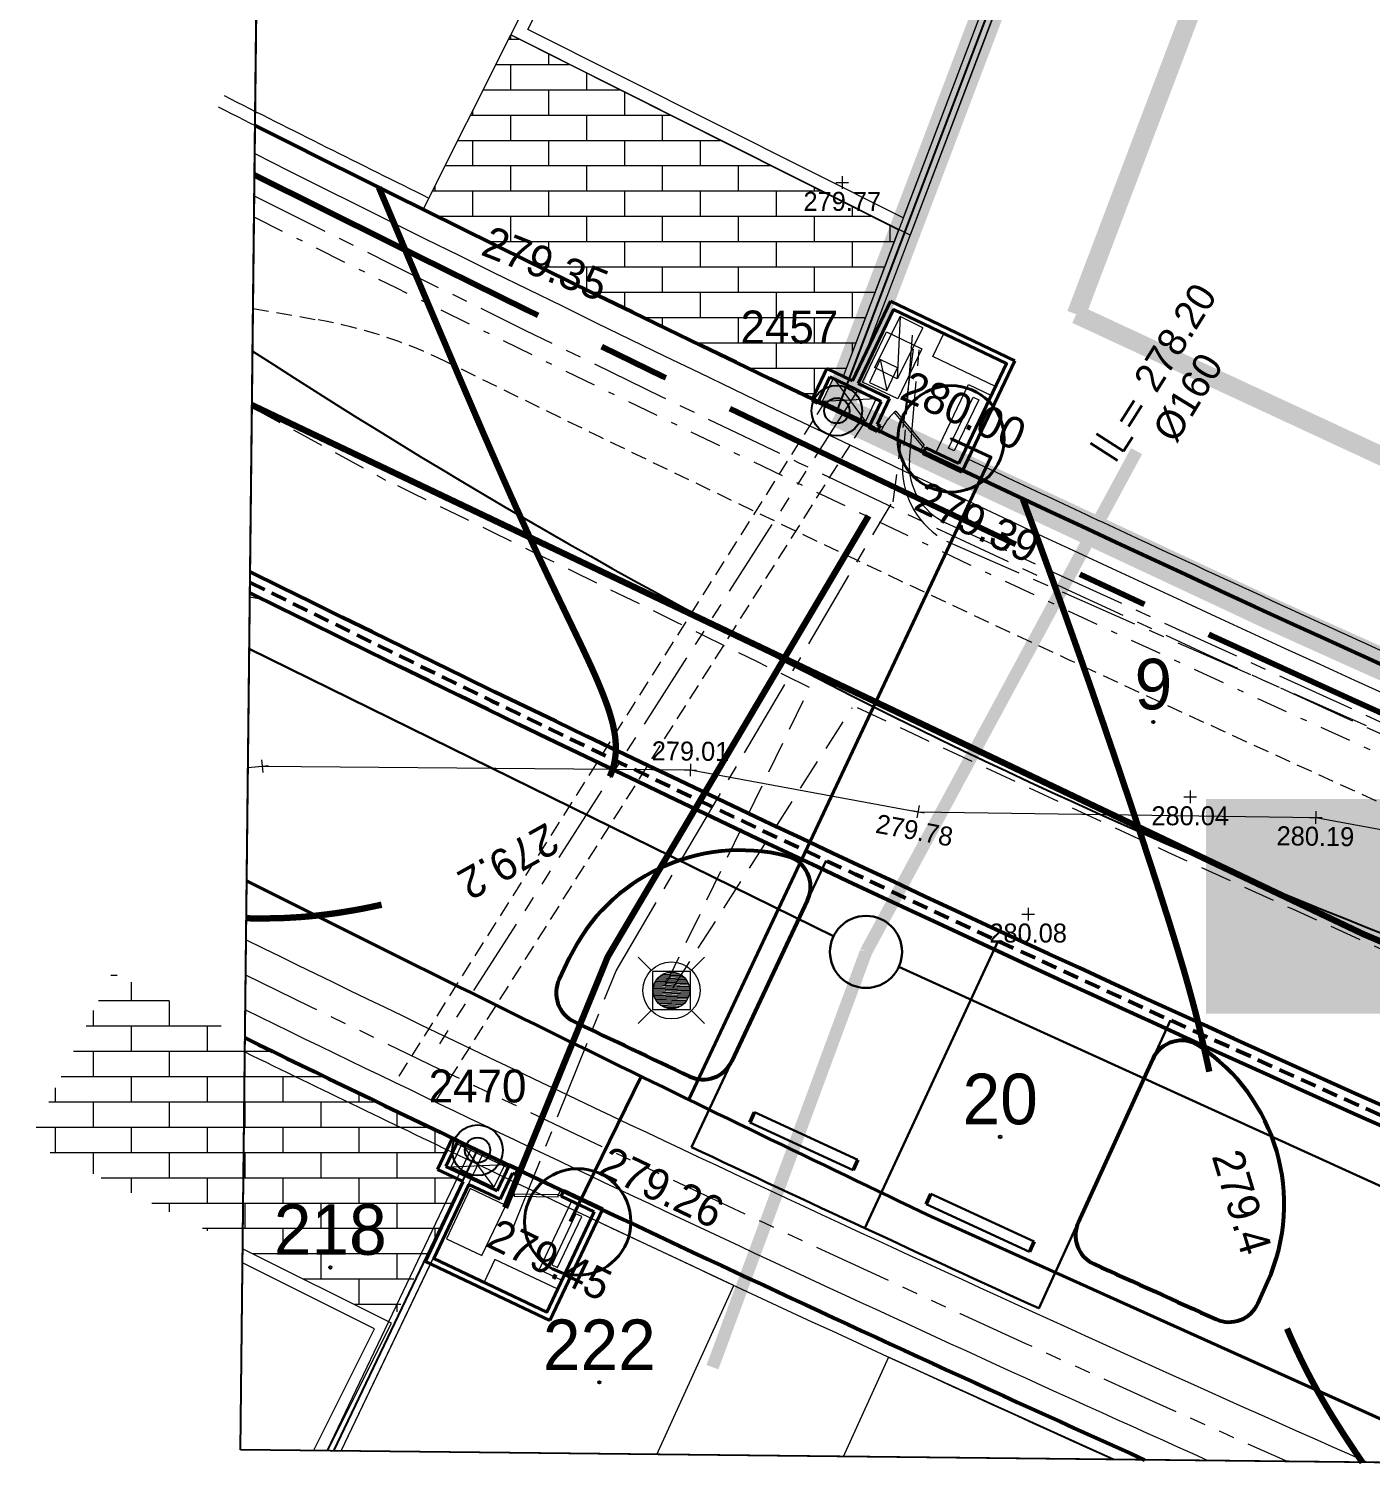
# Model space of a CAD drawing. Extents: x 179571.8 to 179639.8, y 576218.6 to 576265.3.
# Drawn here: x 179571.78 to 179593, y 576219.19 to 576242.18 of the extents above; entities that cross this region are included whole.
import ezdxf
from ezdxf.enums import TextEntityAlignment as Align
from ezdxf.lldxf.tags import DXFTag

# ---------------------------------------------------------------- set-up
doc = ezdxf.new("R2010")
doc.units = 0
doc.header["$MEASUREMENT"] = 0
for name, pattern in [('( Hidden )', [0.375, 0.25, -0.125]), ('CELLCOMPIPE', [8.375, 5, -1.125, 1.125, -1.125]), ('CENTER', [2, 1.25, -0.25, 0.25, -0.25]), ('DASHDOT', [1, 0.5, -0.25, 0, -0.25]), ('DASHED', [0.75, 0.5, -0.25]), ('DGN Style 3', [1.499971, 1.071408, -0.428563]), ('DIVIDE', [1.25, 0.5, -0.25, 0, -0.25, 0, -0.25]), ('HIDDEN', [0.375, 0.25, -0.125]), ('HIDDEN2', [4.7625, 3.175, -1.5875]), ('PHANTOM', [2.5, 1.25, -0.25, 0.25, -0.25, 0.25, -0.25])]:
    doc.linetypes.add(name, pattern=pattern)
for name, color, linetype, lineweight in [('0-BOUNDARY-BUILDING', 240, 'DIVIDE', 0), ('0-Buildline', 4, 'Continuous', 0), ('0-GDR', 3, 'Continuous', 0), ('0-GINUN-PRATI', 124, 'Continuous', 0), ('0-Piler', 3, 'Continuous', 0), ('02_Interior', 3, 'Continuous', 40), ('_HGM-block_nipel_500', 6, 'Continuous', 30), ('_HGM-SE-nipel', 6, 'Continuous', 30), ('_HGM-SE-nipel_500', 14, 'Continuous', 30), ('bez', 130, 'Continuous', 0), ('BEZR', 130, 'DASHDOT', 0), ('CELLCOM_SIVIM_PIPE', 212, 'CELLCOMPIPE', 80), ('HASH', 240, 'Continuous', 0), ('Hash-rezua', 243, 'Continuous', 0), ('HASHL', 240, 'PHANTOM', 0), ('hashz', 220, 'HIDDEN', 0), ('HW-CONT-10', 14, 'HIDDEN', 30), ('HW-CONT-20', 14, 'HIDDEN', 30), ('HW-CURB-BRDR', 110, 'Continuous', 53), ('HW-CURB-GUTR', 2, 'Continuous', 53), ('HW-CURB-ILND', 96, 'Continuous', 53), ('HW-CURB-SHLD', 110, 'Continuous', 53), ('HW-WALK-250', 251, 'Continuous', 13), ('L-00-ktse migrash', 10, 'Continuous', 13), ('M1502', 250, 'Continuous', 13), ('M1509', 250, 'Continuous', 13), ('NNG_gas_pipe 63', 20, 'NNG_LINE', 0), ('PARTNER_L', 20, 'PARTNER', 0), ('Road Elevations', 10, 'Continuous', 13), ('Sewagemanholes_500', 20, 'Continuous', 30), ('teu', 50, 'Continuous', 0), ('teul', 50, 'DASHED', 0), ('TLK', 100, 'Continuous', 0), ('TLKL', 100, 'CENTER', 0), ('TR-MARK-PARK', 8, 'Continuous', 53), ('UT-S', 222, 'UT-S', 40), ('UT-W', 160, 'UT-W', 40)]:
    doc.layers.add(name, color=color, linetype=linetype, lineweight=lineweight)
for name, color, linetype in [('_THUM_SHIVUK', 51, 'Continuous'), ('C1603_0', 3, 'Continuous'), ('C1610_0', 250, 'Continuous'), ('C1660_0_1', 3, 'Continuous'), ('FRAMEM_BORDER', 7, 'Continuous'), ('FRAMEM_NAME', 7, 'Continuous')]:
    doc.layers.add(name, color=color, linetype=linetype)
doc.styles.add('FRAMEM_1', font='txt', dxfattribs={"width": 0.8})
doc.styles.add('MAVAT_HEBTXT', font='HEBTXT')
doc.styles.add('misgeret', font='txt')
doc.styles.add('romans', font='romans')
doc.styles.add('Style-0-simplex', font='0-simplex')
doc.styles.add('Style-Calibri', font='calibri.ttf')
doc.styles.add('Style-DIMHEB', font='DIMHEB')
doc.styles.add('Style-TTFI3', font='TTFI3')
doc.styles.add('TAZAR_HEBTXT', font='HEBTXT')
doc.styles.add('TRHEBTXT', font='hebtxt')
tags = doc.linetypes.add('NNG_LINE', pattern='A,12.7,-5.08,["NNG",Style-Calibri,S=2.54,R=0,X=-2.54,Y=-1.27],-6.35', length=24.13).pattern_tags.tags
tags[6] = DXFTag(74, 10)
doc.linetypes.add('PARTNER', pattern='A,0.5,-0.2,["PRTN",Style-DIMHEB,S=0.1,R=0,X=-0.1,Y=-0.05],-0.5', length=1.2)
doc.linetypes.add('UT-S', pattern='A,1.8,-0.45,["S",Style-0-simplex,S=0.25,R=0,X=-0.25,Y=-0.125],-0.15,0.4', length=2.8)
doc.linetypes.add('UT-W', pattern='A,1.8,-0.45,["W",Style-0-simplex,S=0.25,R=0,X=-0.25,Y=-0.125],-0.15,0.4', length=2.8)
pattern_1 = [(0, (0, 0), (0, 0.40005), []), (90, (0, 0), (-0.6, 0.40005), [0.40005, -0.40005])]

# ---------------------------------------------------------------- blocks, each defined once
blk = doc.blocks.new('C1610')
for radius in [1, 0.5]:
    blk.add_circle((0, 0, 3000), radius)
at = {"style": 'TAZAR_HEBTXT'}
blk.add_attdef('POINT_NAME', text='', height=1, dxfattribs=at).set_placement((0, 1.5), align=Align.BOTTOM_CENTER)
blk.add_attdef('MARK_DESC', text='', height=1, dxfattribs=at).set_placement((2, 0), align=Align.MIDDLE_LEFT)
at = {"style": 'TAZAR_HEBTXT', "flags": 1}
for tag, p in [('UID', (0, -2)), ('CLASS', (0, -3.5)), ('SOURCE', (0, -5)), ('TOPO', (0, -6.5)), ('HEIGHT', (0, -8)), ('LEGAL_X', (0, -9.5)), ('LEGAL_Y', (0, -11)), ('LEGAL_Z', (0, -12.5)), ('COMMENT', (0, -14))]:
    blk.add_attdef(tag, text='', height=1, dxfattribs=at).set_placement(p, align=Align.MIDDLE)
blk.add_attdef('MARK', text='', height=1, dxfattribs=at).set_placement((2, -1.989), align=Align.MIDDLE_LEFT)
blk = doc.blocks.new('C1603')
at = {"color": 255}
blk.add_circle((0, 0), 0.05, dxfattribs=at)
at = {"style": 'TAZAR_HEBTXT', "width": 3}
blk.add_attdef('CROSS', text='', height=3, dxfattribs=at).set_placement((0, 1.5), align=Align.MIDDLE)
at = {"style": 'TAZAR_HEBTXT'}
blk.add_attdef('PARCEL_NAME', text='', height=2, dxfattribs=at).set_placement((0, 1.5), align=Align.MIDDLE)
at = {"style": 'TAZAR_HEBTXT', "flags": 1}
for tag, p in [('GUSH', (0, -1)), ('PARCEL_STATUS', (0, -2.5)), ('PARCEL_SOURCE', (0, -4)), ('LEGAL_AREA', (0, -5.5)), ('CALC_AREA', (0, -7)), ('PARCEL_PREVIOUS', (0, -8.5)), ('GUSH_PREVIOUS', (0, -10)), ('TABA_PLAN', (0, -11.5)), ('TABA_MIGRASH', (0, -13)), ('TABA_YEUD', (0, -14.5)), ('COMMENT', (0, -16))]:
    blk.add_attdef(tag, text='', height=1, dxfattribs=at).set_placement(p, align=Align.MIDDLE)
blk = doc.blocks.new('FRAMEM_BORDER')
at = {"layer": 'FRAMEM_BORDER'}
blk.add_lwpolyline([(0, 0), (0, 1), (1, 1), (1, 0)], close=True, dxfattribs=at)
at = {"layer": 'FRAMEM_NAME', "style": 'FRAMEM_1', "width": 0.8}
blk.add_attdef('NUMBER', text='', height=0.2, dxfattribs=at).set_placement((0.5, 0.5), align=Align.MIDDLE)
blk = doc.blocks.new('M1502')
for points in [[(-0.4, 0), (0.4, 0)], [(0, 0.4), (0, -0.4)]]:
    blk.add_lwpolyline(points)
at = {"style": 'MAVAT_HEBTXT', "flags": 1}
for tag, p in [('MARK', (0, 2.301)), ('NAME', (0, -3.759))]:
    blk.add_attdef(tag, text='', height=1.2, dxfattribs=at).set_placement(p, align=Align.MIDDLE)
at = {"style": 'MAVAT_HEBTXT'}
blk.add_attdef('HEIGHT', text='', height=1.2, dxfattribs=at).set_placement((0, -1.191), align=Align.MIDDLE)
blk = doc.blocks.new('piler-1B_14')
blk.add_line((0.1, -0.554), (0.1, -0.5))
blk.add_3dface([(2.53, -0.456), (2.53, 1.296), (2.53, 1.296), (2.53, -0.456)])
at = {"layer": '0-Piler', "color": 8}
for p, q in [((0.1, -0.5), (1, -0.5)), ((0.1, -0.556), (1, -0.556))]:
    blk.add_line(p, q, dxfattribs=at)
blk.add_arc((1.9, -0.456), 0.7, 153.0289, 180, dxfattribs=at)
for points in [[(2.53, 1.296), (2.53, 0.896), (1.43, 0.896), (1.43, 1.296)], [(0.6, 0.05), (0.6, 0.93), (1.22, 0.93), (1.22, 0.05)], [(2.53, -0.456), (2.13, -0.456), (2.13, 0.74), (2.53, 0.74)], [(2.28, -0.306), (2.28, 0.59), (2.38, 0.59), (2.38, -0.306)], [(1.912, -0.429), (1.9, -0.456), (1.263, -0.165), (1.276, -0.138)], [(1.2, -0.556), (1.15, -0.556), (1.15, -0.456), (1.2, -0.456)], [(1.95, -0.556), (1.9, -0.556), (1.9, -0.456), (1.95, -0.456)]]:
    blk.add_3dface(points, dxfattribs=at)
at = {"layer": '02_Interior'}
for p, q in [((2.63, 1.396), (0.45, 1.395)), ((0.45, 0), (0.45, 1.395)), ((2.63, -0.556), (2.63, 1.396)), ((0.45, 1.296), (0.45, 0)), ((0.55, 0), (0.55, 1.296)), ((0.55, 1.296), (2.53, 1.296)), ((2.53, 1.296), (2.53, -0.456)), ((0.45, 0), (0, 0)), ((0, 0), (0, -0.556)), ((0, -0.556), (0, 0)), ((0.1, -0.556), (0.1, -0.1)), ((0.1, -0.1), (0.55, -0.1)), ((0.55, -0.1), (0.1, -0.1)), ((0.1, -0.1), (0.1, -0.556)), ((0.5, -0.1), (1, -0.1)), ((1.1, 0), (0.55, 0)), ((1.1, 0), (0.55, 0)), ((0.55, -0.1), (1, -0.1)), ((1, -0.1), (1, -0.556)), ((1, -0.1), (1, -0.556)), ((1.1, -0.1), (1.1, 0)), ((1.1, -0.1), (1.1, 0)), ((1.1, -0.456), (1.1, -0.1)), ((1.1, -0.456), (1.1, -0.1)), ((1.15, -0.456), (1.1, -0.456)), ((1.15, -0.456), (1.1, -0.456)), ((1.15, -0.556), (1.15, -0.456)), ((1.15, -0.456), (1.15, -0.556)), ((2.53, -0.456), (1.95, -0.456)), ((1.95, -0.456), (1.95, -0.556)), ((0, -0.556), (0.1, -0.556)), ((0, -0.556), (0.1, -0.556)), ((0, -0.556), (0.1, -0.556)), ((1, -0.556), (1.15, -0.556)), ((1.1, -0.556), (1.1, -0.556)), ((1.95, -0.556), (2.63, -0.556))]:
    blk.add_line(p, q, dxfattribs=at)
at = {"layer": '02_Interior', "flags": 128}
for points in [[(0.55, 1.246), (0.55, 1.246), (0.55, 1.296), (2.53, 1.296), (2.53, -0.456)], [(1.15, -0.556), (1, -0.556)], [(1.15, -0.556), (1, -0.556)], [(1.15, -0.556), (1, -0.556)], [(1.15, -0.556), (1, -0.556)]]:
    blk.add_lwpolyline(points, dxfattribs=at)
blk = doc.blocks.new('*U288')
at = {"color": 0}
for p, q in [((4335.669, 436.399), (4335.844, 436.574)), ((4335.669, 436.417), (4335.826, 436.574)), ((4335.671, 436.384), (4335.86, 436.573)), ((4335.671, 436.437), (4335.807, 436.572)), ((4335.674, 436.369), (4335.874, 436.569)), ((4335.677, 436.46), (4335.783, 436.567)), ((4335.678, 436.355), (4335.888, 436.565)), ((4335.683, 436.343), (4335.901, 436.56)), ((4335.689, 436.331), (4335.913, 436.555)), ((4335.691, 436.492), (4335.751, 436.552)), ((4335.695, 436.32), (4335.924, 436.548)), ((4335.703, 436.309), (4335.934, 436.541)), ((4335.711, 436.3), (4335.944, 436.533)), ((4335.719, 436.291), (4335.953, 436.524)), ((4335.729, 436.282), (4335.961, 436.515)), ((4335.739, 436.275), (4335.969, 436.505)), ((4335.749, 436.268), (4335.976, 436.494)), ((4335.761, 436.261), (4335.982, 436.483)), ((4335.773, 436.256), (4335.987, 436.47)), ((4335.786, 436.251), (4335.992, 436.457)), ((4335.8, 436.248), (4335.996, 436.443)), ((4335.815, 436.245), (4335.998, 436.428)), ((4335.832, 436.244), (4335.999, 436.411)), ((4335.851, 436.245), (4335.998, 436.393)), ((4335.872, 436.249), (4335.995, 436.372)), ((4335.898, 436.257), (4335.986, 436.345))]:
    blk.add_line(p, q, dxfattribs=at)
blk = doc.blocks.new('*U295')
for p, q in [((-0.32, 0.319), (-0.525, 0.524)), ((0.524, 0.525), (0.319, 0.32)), ((-0.319, -0.32), (-0.524, -0.525)), ((0.32, -0.319), (0.525, -0.524))]:
    blk.add_line(p, q)
for radius in [0.452, 0.29]:
    blk.add_circle((0, 0), radius)
at = {"color": 8, "linetype": 'HIDDEN2'}
blk.add_3dface([(-0.3, -0.3), (0.3, -0.3), (0.3, 0.3), (-0.3, 0.3)], dxfattribs=at)
at = {"xscale": 1.757812499999999, "yscale": 1.757812499999999, "zscale": 1.757812499999999, "rotation": 316.7403084147513}
blk.add_blockref('*U288', (-6076.173, 4664.455), dxfattribs=at)
blk = doc.blocks.new('4528_4')
at = {"color": 0, "linetype": 'ByBlock', "lineweight": -2, "ltscale": 0.3, "flags": 128}
blk.add_lwpolyline([(2.049, 2.015, 0, 1.12, 0), (0.91, 0.891, 0, 0, 0), (-1.369, -1.359, 0, 0, 0), (-1.369, -1.359, 0, 0, 0)], format="xyseb", dxfattribs=at)
at = {"color": 0, "linetype": 'ByBlock', "lineweight": -2, "ltscale": 0.3}
blk.add_circle((0, 0), 0.841, dxfattribs=at)
blk = doc.blocks.new('*U1393')
at = {"layer": 'HW-CURB-SHLD'}
for p, q in [((-0.783, 0.452), (-0.857, 0.288)), ((0.857, -0.288), (0.783, -0.452))]:
    blk.add_line(p, q, dxfattribs=at)
at = {"layer": 'HW-CURB-SHLD', "lineweight": 30}
for p, q in [((-0.857, 0.288), (0.783, -0.452)), ((-0.783, 0.452), (0.857, -0.288))]:
    blk.add_line(p, q, dxfattribs=at)
blk = doc.blocks.new('pil-tlk90_7')
for p, q in [((-0.432, 0.126), (-0.32, 0.51)), ((0.544, 0.258), (-0.32, 0.51)), ((0.544, 0.258), (-0.432, 0.126)), ((0.432, -0.126), (0.544, 0.258)), ((0.432, -0.126), (0.544, 0.258)), ((0.432, -0.126), (-0.432, 0.126))]:
    blk.add_line(p, q)

msp = doc.modelspace()

# ---------------------------------------------------------------- hatches: boundary and pattern name
at = {"layer": 'HW-WALK-250', "linetype": 'ByBlock'}
h = msp.add_hatch(dxfattribs=at)
h.set_pattern_fill('AR-BRSTD', color=256, scale=0.1, style=0, pattern_type=2)
h.set_pattern_definition(pattern_1)
h.paths.add_polyline_path([(179584.157, 576236.311), (179584.397, 576236.813), (179584.653, 576236.69), (179585.531, 576239.004, -0.000184), (179579.398, 576242.087), (179578.013, 576239.33)])
h = msp.add_hatch(dxfattribs=at)
h.set_pattern_fill('AR-BRSTD', color=256, scale=0.1, style=0, pattern_type=2)
h.set_pattern_definition(pattern_1)
h.paths.add_polyline_path([(179578.473, 576224.645), (179573.094, 576227.259), (179571.781, 576224.586, -0.001596), (179577.51, 576221.721), (179578.645, 576223.957), (179578.238, 576224.15)])

# ---------------------------------------------------------------- linework, layer by layer
at = {"layer": '0-BOUNDARY-BUILDING', "linetype": 'DIVIDE', "ltscale": 2, "const_width": 0.3}
msp.add_lwpolyline([(179593.482, 576251.226), (179601.841, 576247.268), (179607.877, 576245.413), (179603.411, 576230.877, -0.008274), (179588.341, 576237.671)], format="xyb", close=True, dxfattribs=at)
msp.add_lwpolyline([(179593.482, 576251.226), (179601.841, 576247.268), (179607.877, 576245.413), (179603.411, 576230.877, -0.008274), (179588.341, 576237.671)], format="xyb", close=True, dxfattribs=at)
at = {"layer": '0-Buildline', "linetype": 'ByBlock', "flags": 128}
for points in [[(179581.825, 576246.916), (179587.641, 576244.004), (179585.713, 576238.92), (179579.398, 576242.087)], [(179581.914, 576246.648), (179587.39, 576243.906), (179585.604, 576239.198), (179579.666, 576242.176)]]:
    msp.add_lwpolyline(points, close=True, dxfattribs=at)
for points in [[(179576.499, 576219.7), (179577.51, 576221.721), (179575.157, 576222.897)], [(179576.277, 576219.702), (179577.241, 576221.631), (179575.155, 576222.675)]]:
    msp.add_lwpolyline(points, dxfattribs=at)
at = {"layer": '0-GDR', "ltscale": 0.5}
for p, q in [((179592.416, 576257.153), (179584.653, 576236.69)), ((179592.596, 576257.066), (179584.982, 576236.994)), ((179578.102, 576239.509), (179578.013, 576239.33)), ((179578.783, 576224.497), (179576.491, 576219.7)), ((179578.963, 576224.41), (179576.711, 576219.697))]:
    msp.add_line(p, q, dxfattribs=at)
for centre, radius, start, end in [((179801.141, 576689.607), 502.329, 243.22707, 243.63996), ((179801.141, 576689.607), 502.529, 243.22707, 243.63996), ((179801.141, 576689.607), 502.329, 244.72038, 245.07892), ((179801.141, 576689.607), 502.529, 244.72027, 245.07892), ((179789.832, 576664.927), 475.382, 245.06168, 245.69971), ((179789.832, 576664.927), 475.182, 245.06168, 245.69971), ((179801.141, 576689.607), 515.529, 244.00573, 244.45974), ((179801.141, 576689.607), 515.729, 244.01626, 244.45974), ((179801.141, 576689.607), 515.529, 244.45974, 245.75282), ((179801.141, 576689.607), 515.729, 244.45974, 245.70204)]:
    msp.add_arc(centre, radius, start, end, dxfattribs=at)
at = {"layer": '0-GINUN-PRATI', "color": 124, "ltscale": 0.5, "flags": 128}
for points in [[(179582.927, 576222.317), (179580.672, 576223.377), (179579.975, 576221.894), (179578.169, 576222.749), (179576.711, 576219.697)], [(179581.708, 576219.642), (179582.927, 576222.317)], [(179588.945, 576219.562), (179585.372, 576221.183), (179584.655, 576219.609)]]:
    msp.add_lwpolyline(points, dxfattribs=at)
at = {"layer": '_HGM-SE-nipel_500', "color": 222, "const_width": 0.2, "flags": 128}
for points in [[(179589.294, 576235.508), (179585.016, 576227.59)], [(179582.588, 576221.024), (179585.016, 576227.59)]]:
    msp.add_lwpolyline(points, dxfattribs=at)
at = {"layer": '_THUM_SHIVUK', "color": 30, "true_color": 0xf8991e, "const_width": 0.5}
msp.add_lwpolyline([(179592.541, 576257.203), (179603.646, 576251.944), (179612.213, 576249.312), (179605.3, 576226.809, -0.01132), (179584.554, 576236.147), (179592.541, 576257.203)], format="xyb", dxfattribs=at)
at = {"layer": 'bez', "flags": 128}
msp.add_lwpolyline([(179585.239, 576236.954), (179585.344, 576236.464)], dxfattribs=at)
at = {"layer": 'bez'}
msp.add_3dface([(179585.239, 576236.954), (179585.071, 576236.591), (179585.344, 576236.464), (179585.512, 576236.827)], dxfattribs=at)
at = {"layer": 'BEZR'}
msp.add_lwpolyline([(179575.338, 576239.21, 0.019984), (179612.019, 576222.62)], format="xyb", dxfattribs=at)
at = {"layer": 'BEZR', "const_width": 0.1}
msp.add_lwpolyline([(179579.309, 576223.545), (179580.932, 576227.513), (179585.056, 576234.484)], dxfattribs=at)
at = {"layer": 'C1660_0_1'}
for points in [[(179592.541, 576257.203), (179584.554, 576236.147)], [(179576.601, 576219.699), (179578.873, 576224.454)]]:
    msp.add_lwpolyline(points, dxfattribs=at)
for points in [[(179575.354, 576240.657, 0.01927), (179610.59, 576224.606)], [(179575.315, 576237.088, 0.125101), (179622.059, 576221.214, 0.125101)], [(179575.194, 576226.229, 0.007624), (179589.427, 576219.556, 0.007624)]]:
    msp.add_lwpolyline(points, format="xyb", dxfattribs=at)
at = {"layer": 'CELLCOM_SIVIM_PIPE'}
msp.add_lwpolyline([(179575.346, 576239.878, 0.019099), (179610.325, 576223.958)], format="xyb", dxfattribs=at)
at = {"layer": 'FRAMEM_BORDER'}
for p, q in [((179575.122, 576219.715), (179575.628, 576265.282)), ((179622.036, 576219.194), (179575.122, 576219.715))]:
    msp.add_line(p, q, dxfattribs=at)
at = {"layer": 'HASH'}
for p, q in [((179584.502, 576236.66), (179585.007, 576235.977)), ((179578.455, 576224.189), (179579.304, 576224.23))]:
    msp.add_line(p, q, dxfattribs=at)
at = {"layer": 'HASH', "flags": 128}
for points in [[(179584.33, 576236.299), (179585.179, 576236.338)], [(179578.626, 576224.55), (179579.133, 576223.868)]]:
    msp.add_lwpolyline(points, dxfattribs=at)
at = {"layer": 'HASH'}
for points in [[(179584.502, 576236.66), (179585.179, 576236.338), (179585.007, 576235.977), (179584.33, 576236.299)], [(179578.626, 576224.55), (179579.304, 576224.23), (179579.133, 576223.868), (179578.455, 576224.189)]]:
    msp.add_3dface(points, dxfattribs=at)
at = {"layer": 'Hash-rezua', "flags": 128}
for points in [[(179592.947, 576219.517, -0.009515), (179575.211, 576227.779)], [(179590.427, 576219.545, -0.00816), (179575.199, 576226.672)]]:
    msp.add_lwpolyline(points, format="xyb", dxfattribs=at)
at = {"layer": 'HASHL'}
msp.add_lwpolyline([(179584.875, 576236.453), (179578.165, 576225.97)], dxfattribs=at)
msp.add_lwpolyline([(179591.684, 576219.531, -0.008835), (179575.205, 576227.225)], format="xyb", dxfattribs=at)
at = {"layer": 'hashz'}
for p, q in [((179577.634, 576225.625), (179584.403, 576236.339)), ((179578.225, 576225.251), (179584.995, 576235.965))]:
    msp.add_line(p, q, dxfattribs=at)
at = {"layer": 'HW-CONT-20', "color": 14, "linetype": 'DGN Style 3', "lineweight": 20, "const_width": 0.1, "flags": 128}
for points in [[(179577.312, 576239.677), (179577.347, 576239.596), (179577.537, 576239.146), (179577.733, 576238.681), (179577.939, 576238.195), (179578.168, 576237.655), (179578.303, 576237.337), (179578.361, 576237.202), (179578.4, 576237.109), (179578.428, 576237.043), (179578.442, 576237.01), (179578.456, 576236.977), (179578.516, 576236.836), (179578.577, 576236.693), (179578.639, 576236.549), (179578.701, 576236.404), (179578.764, 576236.258), (179578.827, 576236.111), (179578.88, 576235.988), (179578.933, 576235.865), (179578.986, 576235.742), (179579.04, 576235.619), (179579.093, 576235.497), (179579.147, 576235.374), (179579.185, 576235.287), (179579.223, 576235.201), (179579.261, 576235.114), (179579.299, 576235.028), (179579.338, 576234.941), (179579.376, 576234.855), (179579.422, 576234.752), (179579.468, 576234.65), (179579.515, 576234.547), (179579.561, 576234.444), (179579.608, 576234.342), (179579.655, 576234.239), (179579.705, 576234.132), (179579.754, 576234.024), (179579.804, 576233.917), (179579.855, 576233.81), (179579.906, 576233.702), (179579.957, 576233.594), (179580.016, 576233.47), (179580.075, 576233.346), (179580.135, 576233.221), (179580.194, 576233.098), (179580.254, 576232.974), (179580.313, 576232.851), (179580.353, 576232.769), (179580.392, 576232.687), (179580.431, 576232.606), (179580.47, 576232.525), (179580.509, 576232.444), (179580.547, 576232.364), (179580.611, 576232.228), (179580.673, 576232.093), (179580.733, 576231.96), (179580.789, 576231.829), (179580.842, 576231.701), (179580.89, 576231.576), (179580.905, 576231.535), (179580.92, 576231.495), (179580.933, 576231.456), (179580.946, 576231.417), (179580.959, 576231.378), (179580.971, 576231.339), (179580.98, 576231.307), (179580.989, 576231.275), (179580.998, 576231.244), (179581.006, 576231.212), (179581.014, 576231.181), (179581.021, 576231.15), (179581.035, 576231.077), (179581.047, 576231.005), (179581.055, 576230.934), (179581.059, 576230.863), (179581.06, 576230.794), (179581.057, 576230.726), (179581.053, 576230.687), (179581.048, 576230.648), (179581.042, 576230.609), (179581.034, 576230.571), (179581.025, 576230.533), (179581.014, 576230.495), (179581.002, 576230.458), (179580.989, 576230.422), (179580.974, 576230.385), (179580.964, 576230.362)], [(179587.496, 576234.753), (179587.649, 576234.34), (179587.781, 576233.981), (179587.944, 576233.533), (179588.001, 576233.376), (179588.195, 576232.837), (179588.238, 576232.715), (179588.261, 576232.652), (179588.288, 576232.574), (179588.294, 576232.558), (179588.355, 576232.385), (179588.417, 576232.211), (179588.478, 576232.035), (179588.54, 576231.859), (179588.602, 576231.681), (179588.663, 576231.504), (179588.696, 576231.41), (179588.728, 576231.316), (179588.761, 576231.222), (179588.793, 576231.128), (179588.825, 576231.034), (179588.857, 576230.94), (179588.909, 576230.789), (179588.96, 576230.639), (179589.011, 576230.489), (179589.062, 576230.339), (179589.112, 576230.19), (179589.162, 576230.042), (179589.206, 576229.912), (179589.249, 576229.783), (179589.292, 576229.654), (179589.334, 576229.526), (179589.376, 576229.399), (179589.418, 576229.273), (179589.455, 576229.161), (179589.492, 576229.05), (179589.528, 576228.939), (179589.564, 576228.829), (179589.599, 576228.72), (179589.635, 576228.611), (179589.663, 576228.524), (179589.69, 576228.437), (179589.718, 576228.351), (179589.745, 576228.265), (179589.773, 576228.179), (179589.8, 576228.094), (179589.842, 576227.958), (179589.884, 576227.823), (179589.925, 576227.689), (179589.965, 576227.557), (179590.004, 576227.426), (179590.043, 576227.296), (179590.074, 576227.187), (179590.105, 576227.08), (179590.134, 576226.974), (179590.163, 576226.869), (179590.191, 576226.766), (179590.218, 576226.665), (179590.229, 576226.621), (179590.24, 576226.577), (179590.251, 576226.534), (179590.262, 576226.491), (179590.273, 576226.448), (179590.283, 576226.406), (179590.296, 576226.353), (179590.309, 576226.3), (179590.321, 576226.247), (179590.333, 576226.195), (179590.346, 576226.142), (179590.358, 576226.089), (179590.373, 576226.02), (179590.389, 576225.951), (179590.404, 576225.882), (179590.42, 576225.812), (179590.435, 576225.741), (179590.445, 576225.696)], [(179577.356, 576228.337), (179577.319, 576228.328), (179577.225, 576228.308), (179577.074, 576228.277), (179576.923, 576228.249), (179576.774, 576228.224), (179576.626, 576228.201), (179576.479, 576228.182), (179576.335, 576228.165), (179576.308, 576228.162), (179576.28, 576228.159), (179576.252, 576228.156), (179576.225, 576228.154), (179576.198, 576228.151), (179576.17, 576228.149), (179576.15, 576228.147), (179576.129, 576228.145), (179576.109, 576228.144), (179576.088, 576228.142), (179576.068, 576228.14), (179576.048, 576228.139), (179575.997, 576228.136), (179575.946, 576228.133), (179575.895, 576228.13), (179575.844, 576228.127), (179575.794, 576228.125), (179575.743, 576228.124), (179575.619, 576228.121), (179575.495, 576228.119), (179575.371, 576228.119), (179575.247, 576228.121), (179575.215, 576228.122)], [(179591.673, 576221.634), (179591.68, 576221.619), (179591.707, 576221.556), (179591.734, 576221.494), (179591.762, 576221.433), (179591.789, 576221.373), (179591.81, 576221.327), (179591.831, 576221.283), (179591.852, 576221.238), (179591.873, 576221.194), (179591.894, 576221.15), (179591.915, 576221.107), (179591.962, 576221.013), (179592.009, 576220.921), (179592.057, 576220.83), (179592.105, 576220.74), (179592.154, 576220.651), (179592.204, 576220.563), (179592.232, 576220.514), (179592.26, 576220.465), (179592.289, 576220.416), (179592.317, 576220.368), (179592.346, 576220.319), (179592.376, 576220.271), (179592.393, 576220.242), (179592.411, 576220.214), (179592.429, 576220.185), (179592.447, 576220.156), (179592.465, 576220.128), (179592.483, 576220.099), (179592.507, 576220.061), (179592.532, 576220.022), (179592.556, 576219.984), (179592.581, 576219.945), (179592.607, 576219.906), (179592.632, 576219.867), (179592.771, 576219.658), (179592.843, 576219.552), (179592.867, 576219.518)]]:
    msp.add_lwpolyline(points, dxfattribs=at)
at = {"layer": 'HW-CURB-BRDR', "linetype": '( Hidden )', "lineweight": 13}
for p, q in [((179575.322, 576237.762), (179576.34, 576237.585)), ((179575.272, 576233.203), (179575.469, 576233.169))]:
    msp.add_line(p, q, dxfattribs=at)
at = {"layer": 'HW-CURB-BRDR', "flags": 128}
for points in [[(179575.354, 576240.657, 0.019269), (179610.59, 576224.606)], [(179589.427, 576219.556, -0.007623), (179575.194, 576226.229)]]:
    msp.add_lwpolyline(points, format="xyb", dxfattribs=at)
at = {"layer": 'HW-CURB-BRDR', "linetype": '( Hidden )', "lineweight": 13}
msp.add_arc((179575.053, 576230.196), 7.5, 63.797, 80.1229, dxfattribs=at)
at = {"layer": 'HW-CURB-BRDR', "linetype": '( Hidden )', "lineweight": 13, "extrusion": (0, 0, -1)}
msp.add_arc((-179801.141, 576689.607), 504.529, 291.24517, 296.20298, dxfattribs=at)
at = {"layer": 'HW-CURB-GUTR', "linetype": '( Hidden )', "flags": 128}
msp.add_lwpolyline([(179606.236, 576219.369, -0.016706), (179575.274, 576233.432)], format="xyb", dxfattribs=at)
at = {"layer": 'HW-CURB-GUTR'}
for radius, start, end in [(508.879, 243.65036, 247.529), (509.179, 243.66661, 247.4449)]:
    msp.add_arc((179801.141, 576689.607), radius, start, end, dxfattribs=at)
at = {"layer": 'HW-CURB-ILND', "flags": 128}
for points in [[(179582.227, 576225.621, 0.414554), (179582.893, 576225.86), (179584.092, 576228.408, 0.472187), (179583.761, 576229.106, 0.356861), (179580.324, 576227.49), (179580.164, 576227.155, 0.414445), (179580.4, 576226.488, 0.000986)], [(179588.621, 576222.656, 0.001033), (179590.553, 576221.782, 0.414554), (179591.214, 576222.033), (179591.367, 576222.372, 0.368002), (179590.28, 576226.106, 0.460142), (179589.55, 576225.896), (179588.374, 576223.319, 0.414445)]]:
    msp.add_lwpolyline(points, format="xyb", close=True, dxfattribs=at)
at = {"layer": 'HW-WALK-250', "linetype": 'ByBlock', "flags": 128}
msp.add_lwpolyline([(179585.531, 576239.004), (179584.653, 576236.69), (179584.397, 576236.813), (179584.157, 576236.311), (179578.013, 576239.33), (179579.398, 576242.087), (179585.531, 576239.004)], dxfattribs=at)
at = {"layer": 'M1509'}
for points in [[(179575.242, 576230.506, 278.11), (179575.466, 576230.528, 278.128)], [(179575.466, 576230.528, 278.128), (179582.238, 576230.466, 279.012), (179585.837, 576229.806, 279.783), (179592.127, 576229.716, 280.187), (179600.492, 576228.177, 281.002), (179610.217, 576226.176, 281.955), (179618.206, 576224.702, 282.821), (179622.086, 576223.639, 283.162)]]:
    msp.add_polyline3d(points, dxfattribs=at)
at = {"layer": 'NNG_gas_pipe 63', "lineweight": 13, "ltscale": 0.1, "const_width": 0.1}
msp.add_lwpolyline([(179575.305, 576236.236), (179592.877, 576227.873), (179612.478, 576219.523), (179612.954, 576219.295)], dxfattribs=at)
at = {"layer": 'PARTNER_L', "ltscale": 3}
msp.add_lwpolyline([(179575.35, 576240.211, 0.019172), (179610.438, 576224.235)], format="xyb", dxfattribs=at)
at = {"layer": 'Sewagemanholes_500', "color": 222}
msp.add_circle((179585.016, 576227.59), 0.57, dxfattribs=at)
at = {"layer": 'teul'}
for points in [[(179575.305, 576236.2), (179577.42, 576235.05)], [(179581.846, 576227.064), (179584.125, 576231.768)], [(179581.96, 576227.018), (179584.798, 576231.453)]]:
    msp.add_lwpolyline(points, dxfattribs=at)
for centre, radius, start, end in [((178765.374, 574567.528), 1854.737, 63.804352, 64.03434), ((179801.141, 576689.607), 506.629, 244.73112, 246.69114)]:
    msp.add_arc(centre, radius, start, end, dxfattribs=at)
at = {"layer": 'TLKL'}
for points in [[(179575.342, 576239.544, 0.019027), (179610.211, 576223.68)], [(179585.745, 576237.34), (179585.591, 576235.245, 0.278438), (179586.287, 576234.086), (179600.291, 576227.935, -0.383381), (179600.842, 576226.717), (179598.536, 576219.455)], [(179606.159, 576228.086), (179606.191, 576227.086, -0.546703), (179604.804, 576226.132), (179598.152, 576228.931), (179586.284, 576234.369, -0.316856), (179585.704, 576235.364), (179585.87, 576237.286)]]:
    msp.add_lwpolyline(points, format="xyb", dxfattribs=at)
for points in [[(179585.761, 576237.118), (179585.44, 576234.708)], [(179579.396, 576223.128), (179581.064, 576227.293), (179585.412, 576234.67)]]:
    msp.add_lwpolyline(points, dxfattribs=at)
at = {"layer": 'TR-MARK-PARK', "lineweight": 30}
for p, q in [((179582.254, 576224.502), (179584.386, 576229.033)), ((179584.999, 576223.22), (179587.104, 576227.764)), ((179587.751, 576221.954), (179589.83, 576226.51))]:
    msp.add_line(p, q, dxfattribs=at)
at = {"layer": 'TR-MARK-PARK', "lineweight": 30, "extrusion": (0, 0, -1)}
msp.add_arc((-179801.225, 576689.56), 514.029, 294.53789, 295.21326, dxfattribs=at)
at = {"layer": 'UT-S', "color": 222, "lineweight": 30}
for p, q in [((179584.504, 576227.841), (179575.263, 576232.38)), ((179602.996, 576219.405), (179585.535, 576227.354))]:
    msp.add_line(p, q, dxfattribs=at)
at = {"layer": 'UT-W', "color": 5, "linetype": 'Continuous', "flags": 128}
for points in [[(179586.362, 576235.7), (179586.362, 576235.7), (179586.992, 576235.413), (179586.054, 576233.416)], [(179586.054, 576233.416), (179582.214, 576225.255)], [(179580.34, 576223.328), (179581.46, 576225.621)]]:
    msp.add_lwpolyline(points, dxfattribs=at)
msp.add_lwpolyline([(179594.73, 576219.497), (179594.564, 576219.569), (179586.057, 576223.4, -0.005011), (179575.222, 576228.713)], format="xyb", dxfattribs=at)

# ---------------------------------------------------------------- block references
at = {"linetype": 'ByBlock', "rotation": 334.4421070265826}
msp.add_blockref('piler-1B_14', (179584.397, 576236.813), dxfattribs=at)
at = {"linetype": 'ByBlock', "yscale": -1, "rotation": 334.6650262372088}
msp.add_blockref('piler-1B_14', (179578.238, 576224.15), dxfattribs=at)
at = {"layer": 'C1603_0', "xscale": 0.4, "yscale": 0.4, "zscale": 0.4}
for p, values in [((179589.561, 576231.224), {'PARCEL_NAME': '9'}), ((179587.138, 576224.665), {'PARCEL_NAME': '20'}), ((179576.544, 576222.601), {'PARCEL_NAME': '218'}), ((179580.799, 576220.784), {'PARCEL_NAME': '222'})]:
    msp.add_blockref('C1603', p, dxfattribs=at).add_auto_attribs(values)
at = {"layer": 'C1610_0'}
ref = msp.add_blockref('C1610', (179584.554, 576236.147), dxfattribs=dict(at, xscale=0.4, yscale=0.4, zscale=0.4))
ref.add_attrib('POINT_NAME', '2457', dxfattribs={"layer": '0', "height": 0.52, "style": 'TAZAR_HEBTXT'}).set_placement((179583.804, 576237.054), align=Align.BOTTOM_CENTER)
ref = msp.add_blockref('C1610', (179578.873, 576224.454), dxfattribs=dict(at, xscale=0.4, yscale=0.4, zscale=0.4))
ref.add_attrib('POINT_NAME', '2470', dxfattribs={"layer": '0', "height": 0.52, "style": 'TAZAR_HEBTXT'}).set_placement((179578.873, 576225.054), align=Align.BOTTOM_CENTER)
at = {"layer": 'FRAMEM_BORDER'}
ref = msp.add_blockref('FRAMEM_BORDER', (179575.122, 576219.715), dxfattribs=dict(at, xscale=46.91724935264423, yscale=45.56986026726209, rotation=359.3636629681889))
ref.add_attrib('NUMBER', '1', dxfattribs={"layer": 'FRAMEM_NAME', "height": 31.25, "style": 'TRHEBTXT'}).set_placement((179598.832, 576242.238), align=Align.MIDDLE)
at = {"layer": 'HW-CURB-SHLD', "lineweight": 30, "rotation": 359.5538643982277}
for p in [(179584.031, 576224.597), (179586.82, 576223.305)]:
    msp.add_blockref('*U1393', p, dxfattribs=at)
at = {"layer": 'M1502', "xscale": 0.25, "yscale": 0.25, "zscale": 0.25}
for p, values in [((179584.641, 576239.754, 279.774), {'HEIGHT': '279.77'}), ((179590.143, 576230.04, 280.036), {'HEIGHT': '280.04'}), ((179587.58, 576228.186, 280.082), {'HEIGHT': '280.08'})]:
    msp.add_blockref('M1502', p, dxfattribs=at).add_auto_attribs(values)
at = {"layer": 'M1502'}
ref = msp.add_blockref('M1502', (179582.238, 576230.466, 279.012), dxfattribs=dict(at, xscale=0.25, yscale=0.25, zscale=0.25, rotation=359.47770328))
ref.add_attrib('HEIGHT', '279.01', dxfattribs={"layer": '0', "height": 0.3, "rotation": 359.4777, "style": 'MAVAT_HEBTXT'}).set_placement((179582.241, 576230.764, 279.012), align=Align.MIDDLE)
at = {"layer": 'M1502', "xscale": 0.2500000000000001, "yscale": 0.2500000000000001, "zscale": 0.2500000000000001, "rotation": 5.62186045}
msp.add_blockref('M1502', (179575.466, 576230.528, 278.128), dxfattribs=at)
at = {"layer": 'M1502', "xscale": 0.25, "yscale": 0.25, "zscale": 0.25}
for p, rotation, values in [((179585.837, 576229.806, 279.783), 349.59875933, {'HEIGHT': '279.78'}), ((179592.127, 576229.716, 280.187), 359.1839294700001, {'HEIGHT': '280.19'})]:
    msp.add_blockref('M1502', p, dxfattribs=dict(at, rotation=rotation)).add_auto_attribs(values)
at = {"layer": 'teu'}
msp.add_blockref('*U295', (179581.939, 576226.981), dxfattribs=at)
at = {"layer": 'TLK', "rotation": 79.41279959839424}
msp.add_blockref('pil-tlk90_7', (179585.712, 576237.053), dxfattribs=at)
at = {"layer": 'UT-W', "color": 5, "linetype": 'Continuous'}
msp.add_blockref('4528_4', (179586.361, 576235.702), dxfattribs=at)
at = {"layer": 'UT-W', "color": 5, "linetype": 'Continuous', "rotation": 234.2385923878977}
msp.add_blockref('4528_4', (179580.457, 576223.321), dxfattribs=at)

# ---------------------------------------------------------------- texts
at = {"layer": '_HGM-block_nipel_500', "color": 222, "linetype": 'Continuous', "ltscale": 2.5, "style": 'misgeret'}
for s, rotation, p in [('278.20', 58.0068, (179589.607, 576236.407)), ('%%C160', 58.5018, (179589.911, 576235.614))]:
    msp.add_text(s, height=0.45, rotation=rotation, dxfattribs=at).set_placement(p)
at = {"layer": '_HGM-SE-nipel', "color": 222, "linetype": 'Continuous', "insert": (179588.517, 576235.562), "char_height": 0.51, "width": 0.60243, "attachment_point": 1, "rotation": 57.1416, "style": 'romans'}
msp.add_mtext('IL=', dxfattribs=at)
at = {"layer": 'HW-CONT-10', "color": 14, "style": 'Style-0-simplex'}
for s, rotation, p in [('279.2', 209.302, (179579.363, 576229.02)), ('279.4', 286.8217, (179590.961, 576223.635))]:
    msp.add_text(s, height=0.5, rotation=rotation, dxfattribs=at).set_placement(p, align=Align.MIDDLE_CENTER)
at = {"layer": 'L-00-ktse migrash', "linetype": 'Continuous', "lineweight": 30, "style": 'TRHEBTXT'}
for s, rotation, p in [('279.35', 338.3774, (179578.904, 576238.619)), ('280.00', 335.7403, (179585.525, 576236.342)), ('279.45', 334.2747, (179578.986, 576222.943))]:
    msp.add_text(s, height=0.5, rotation=rotation, dxfattribs=at).set_placement(p)
at = {"layer": 'Road Elevations', "color": 10, "style": 'Style-TTFI3'}
msp.add_text('279.39', height=0.5, rotation=334.4789, dxfattribs=at).set_placement((179586.669, 576234.159), align=Align.CENTER)
msp.add_text('279.26', height=0.5, rotation=334.4616, dxfattribs=at).set_placement((179581.895, 576224.096), align=Align.TOP_CENTER)

doc.saveas('drawing.dxf')
